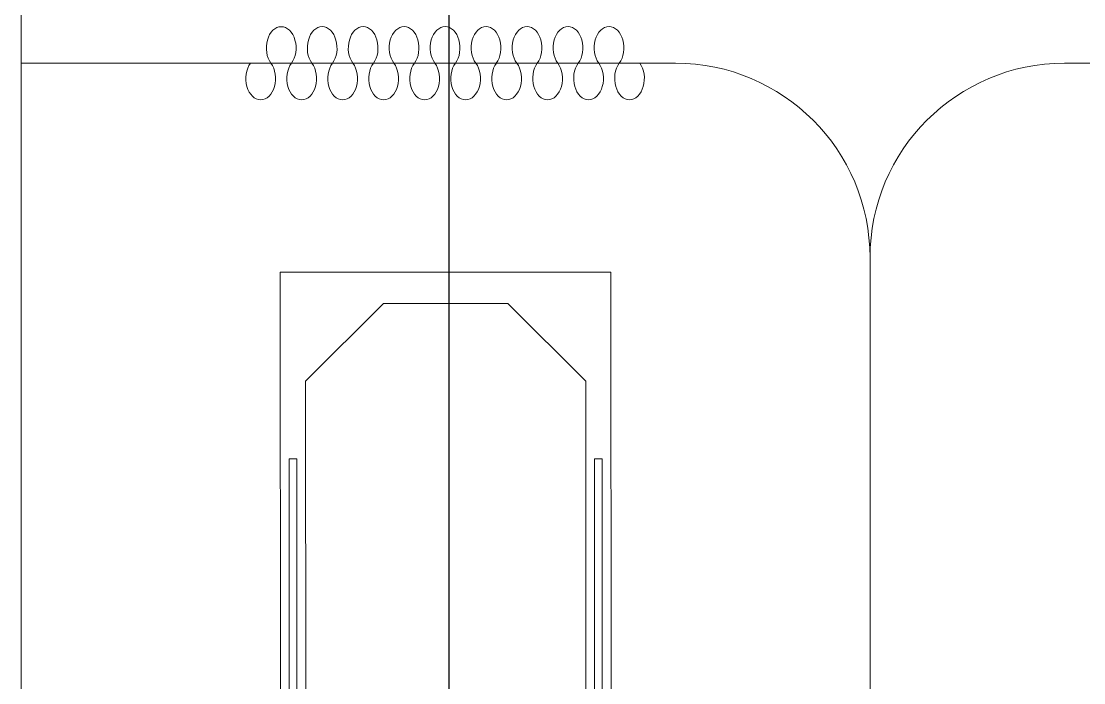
# Model space of a CAD drawing. Header units: metres. Extents: x -18745 to 220762, y -1579758 to -1356048.
# Drawn here: x 143263 to 145995, y -1410121 to -1408420 of the extents above; entities that cross this region are included whole.
import ezdxf

# ---------------------------------------------------------------- set-up
doc = ezdxf.new("R2010")
doc.units = ezdxf.units.M
doc.layers.get('0').update_dxf_attribs({"lineweight": 0})
doc.layers.add('A-100 - Copy$0$axes', color=8, linetype='Continuous')
for name, color, linetype, lineweight in [('A-100 - Copy$0$Medical Equipment and Furniture', 8, 'Continuous', 0), ('A-100 - Copy$0$Medical Equipment and Furniture1', 8, 'Continuous', 5), ('A-100 - Copy$0$Walls', 8, 'Continuous', 0)]:
    doc.layers.add(name, color=color, linetype=linetype, lineweight=lineweight)

# ---------------------------------------------------------------- blocks, each defined once
blk = doc.blocks.new('A-100 - Copy$0$CURTAIN')
for centre, start, end in [((-0.3386, 0.0395), 313.5684, 226.4316), ((-0.1881, 0.0395), 313.5684, 226.4316), ((-0.0376, 0.0395), 313.5684, 226.4316), ((0.1129, 0.0395), 313.5684, 226.4316), ((0.2633, 0.0395), 313.5684, 226.4316), ((0.4138, 0.0395), 313.5684, 226.4316), ((0.5643, 0.0395), 313.5684, 226.4316), ((0.7148, 0.0395), 313.5684, 226.4316), ((0.8653, 0.0395), 313.5684, 226.4316), ((0.0376, -0.0395), 133.5684, 46.4316), ((0.1881, -0.0395), 133.5684, 46.4316), ((0.3386, -0.0395), 133.5684, 46.4316), ((0.4891, -0.0395), 133.5684, 46.4316), ((0.6396, -0.0395), 133.5684, 46.4316), ((0.79, -0.0395), 133.5684, 46.4316), ((0.9405, -0.0395), 133.5684, 46.4316), ((-0.4138, -0.0395), 133.5684, 46.4316), ((-0.2633, -0.0395), 133.5684, 46.4316), ((-0.1129, -0.0395), 133.5684, 46.4316)]:
    blk.add_arc(centre, 0.0546, start, end)
blk = doc.blocks.new('A-100 - Copy$0$HF16786E-P')
at = {"layer": 'A-100 - Copy$0$Medical Equipment and Furniture1'}
for p, q in [((0, 0.425), (-2.14, 0.425)), ((-2.14, 0.425), (-2.14, -0.425)), ((-0.48, 0.4025), (-1.66, 0.4025)), ((-1.66, 0.3825), (-1.66, 0.4025)), ((-0.48, 0.3825), (-1.66, 0.3825)), ((-1.86, 0.36), (-2.06, 0.16)), ((-0.28, 0.36), (-1.86, 0.36)), ((-2.06, 0.16), (-2.06, -0.16)), ((-2.06, -0.16), (-1.86, -0.36)), ((-1.86, -0.36), (-0.28, -0.36)), ((-0.48, -0.3825), (-1.66, -0.3825)), ((-1.66, -0.3825), (-1.66, -0.4025)), ((-0.48, -0.4025), (-1.66, -0.4025)), ((-2.14, -0.425), (0, -0.425))]:
    blk.add_line(p, q, dxfattribs=at)
blk = doc.blocks.new('A-100 - Copy')
at = {"layer": 'A-100 - Copy$0$axes'}
blk.add_line((144363.7, -1477297.4, 0), (144363.7, -1387547.7, 0), dxfattribs=at)
at = {"layer": 'A-100 - Copy$0$Medical Equipment and Furniture'}
for p, q in [((143263.3, -1408527.7, -2.4), (144945.1, -1408527.7, -2.4)), ((145945.1, -1408527.7, -2.4), (147126.9, -1408527.7, -2.4)), ((145445.1, -1409027.7, -2.4), (145445.1, -1411527.7, -2.4))]:
    blk.add_line(p, q, dxfattribs=at)
for centre, start, end in [((144945.1, -1409027.7, -2.4), 0, 90), ((145945.1, -1409027.7, -2.4), 90, 180)]:
    blk.add_arc(centre, 500, start, end, dxfattribs=at)
at = {"layer": 'A-100 - Copy$0$Walls'}
blk.add_line((143263.3, -1407230.6, 0), (143263.3, -1411527.7, 0), dxfattribs=at)
at = {"layer": 'A-100 - Copy$0$Medical Equipment and Furniture', "extrusion": (-6.38299e-11, 1.26698e-09, -1), "xscale": 699.9999999767327, "yscale": 1000, "zscale": 1000, "rotation": 359.9859298881509}
blk.add_blockref('A-100 - Copy$0$CURTAIN', (-144537.2, -1408527.7, 2.4), dxfattribs=at)
at = {"layer": 'A-100 - Copy$0$Medical Equipment and Furniture', "xscale": 1000, "yscale": 1000, "zscale": 1000, "rotation": 270.0149936594165}
blk.add_blockref('A-100 - Copy$0$HF16786E-P', (144354.7, -1411205.3, 0), dxfattribs=at)

msp = doc.modelspace()

# ---------------------------------------------------------------- block references
msp.add_blockref('A-100 - Copy', (0, 0))

doc.saveas('drawing.dxf')
